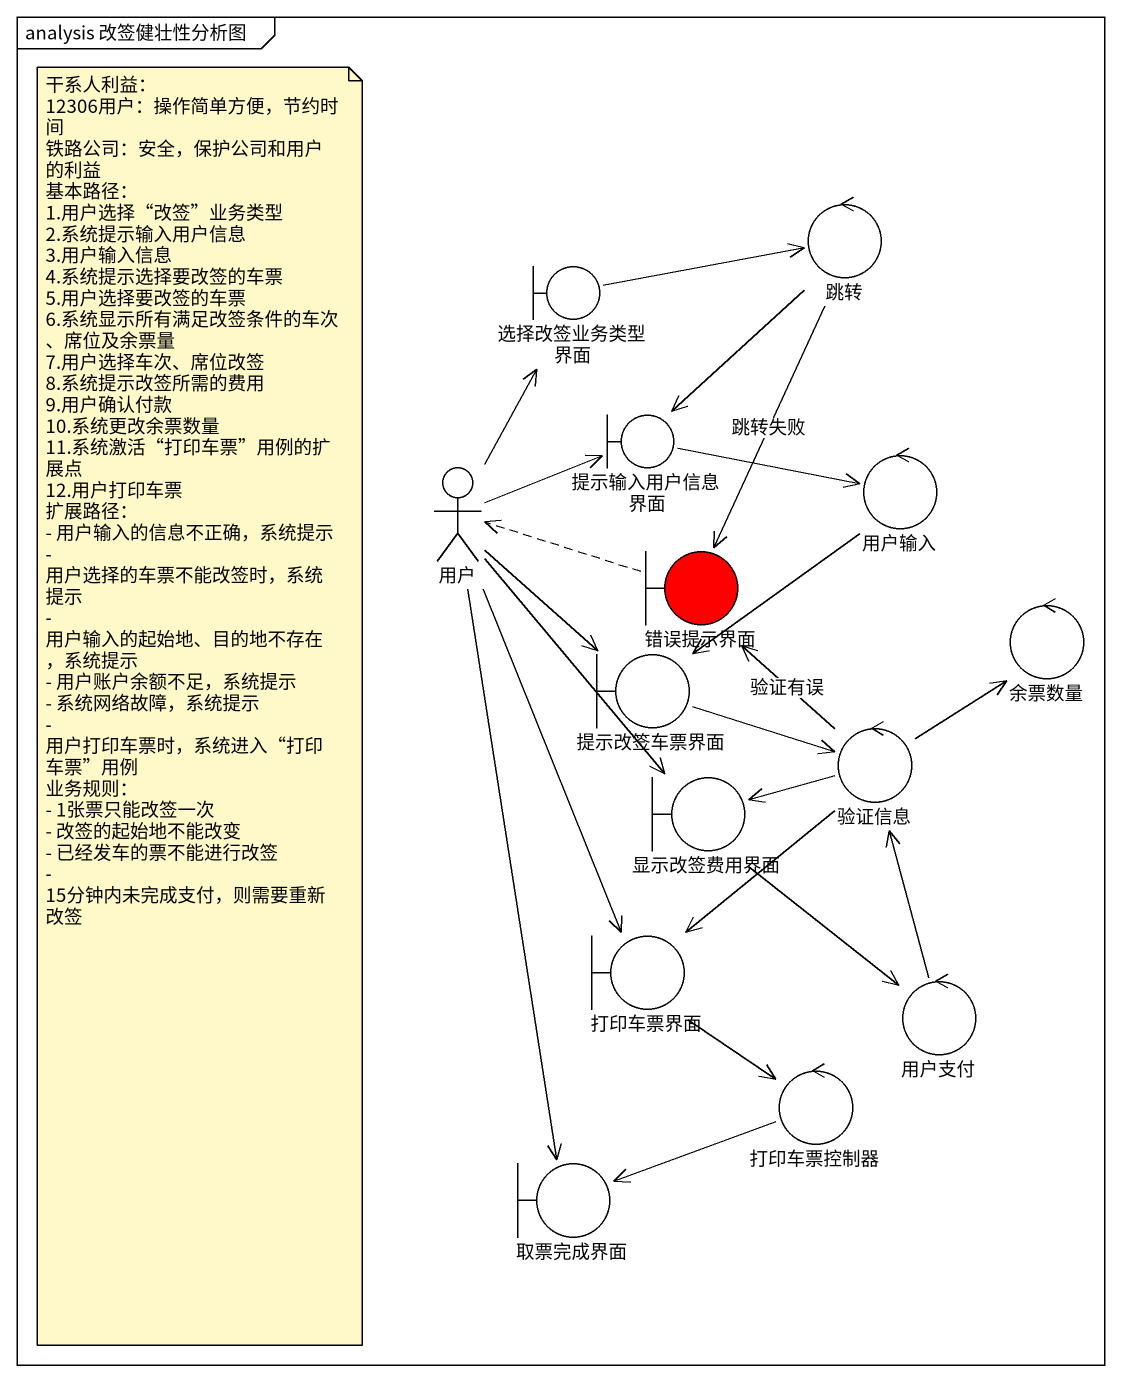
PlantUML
@startuml
mainframe analysis 改签健壮性分析图
control 跳转
boundary 选择改签业务类型界面
boundary 提示输入用户信息界面
actor 用户
control 用户输入
boundary 错误提示界面 #FF0000
boundary 提示改签车票界面
control 余票数量
control 验证信息
boundary 显示改签费用界面
boundary 打印车票界面
control 用户支付
control 打印车票控制器
boundary 取票完成界面
跳转 --> 提示输入用户信息界面
跳转 --> 错误提示界面 : 跳转失败
选择改签业务类型界面 -right-> 跳转
提示输入用户信息界面 -right-> 用户输入
用户 -up-> 选择改签业务类型界面
用户 -right-> 提示输入用户信息界面
用户 --> 提示改签车票界面
用户 --> 显示改签费用界面
用户 --> 打印车票界面
用户 --> 取票完成界面
用户输入 --> 提示改签车票界面
错误提示界面 .left.> 用户
提示改签车票界面 -right-> 验证信息
验证信息 -up-> 错误提示界面 : 验证有误
验证信息 -up-> 余票数量
验证信息 -left-> 显示改签费用界面
验证信息 --> 打印车票界面
显示改签费用界面 --> 用户支付
打印车票界面 --> 打印车票控制器
用户支付 -up-> 验证信息
打印车票控制器 -left-> 取票完成界面
note as N1
  干系人利益：
  12306用户：操作简单方便，节约时间
  铁路公司：安全，保护公司和用户的利益
  基本路径：
  1.用户选择“改签”业务类型
  2.系统提示输入用户信息
  3.用户输入信息
  4.系统提示选择要改签的车票
  5.用户选择要改签的车票
  6.系统显示所有满足改签条件的车次、席位及余票量
  7.用户选择车次、席位改签
  8.系统提示改签所需的费用
  9.用户确认付款
  10.系统更改余票数量
  11.系统激活“打印车票”用例的扩展点
  12.用户打印车票
  扩展路径：
  - 用户输入的信息不正确，系统提示
  - 用户选择的车票不能改签时，系统提示
  - 用户输入的起始地、目的地不存在，系统提示
  - 用户账户余额不足，系统提示
  - 系统网络故障，系统提示
  - 用户打印车票时，系统进入“打印车票”用例
  业务规则：
  - 1张票只能改签一次
  - 改签的起始地不能改变
  - 已经发车的票不能进行改签
  - 15分钟内未完成支付，则需要重新改签
end note
@enduml
